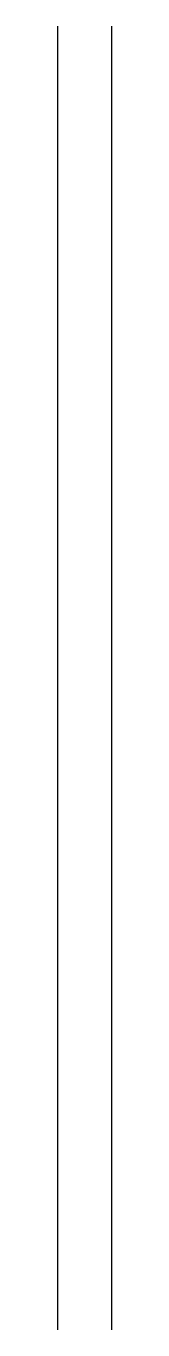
# Model space of a CAD drawing. Header units: millimetres. Extents: x -3 to 3, y -64 to 64.
import ezdxf

# ---------------------------------------------------------------- set-up
doc = ezdxf.new("R2010")
doc.units = ezdxf.units.MM
doc.layers.get('0').update_dxf_attribs({"linetype": 'CONTINUOUS'})

msp = doc.modelspace()

# ---------------------------------------------------------------- linework, layer by layer
for p, q in [((-2.6416, 63.5), (-2.6416, -63.5)), ((2.6416, 63.5), (2.6416, -63.5))]:
    msp.add_line(p, q)

doc.saveas('drawing.dxf')
